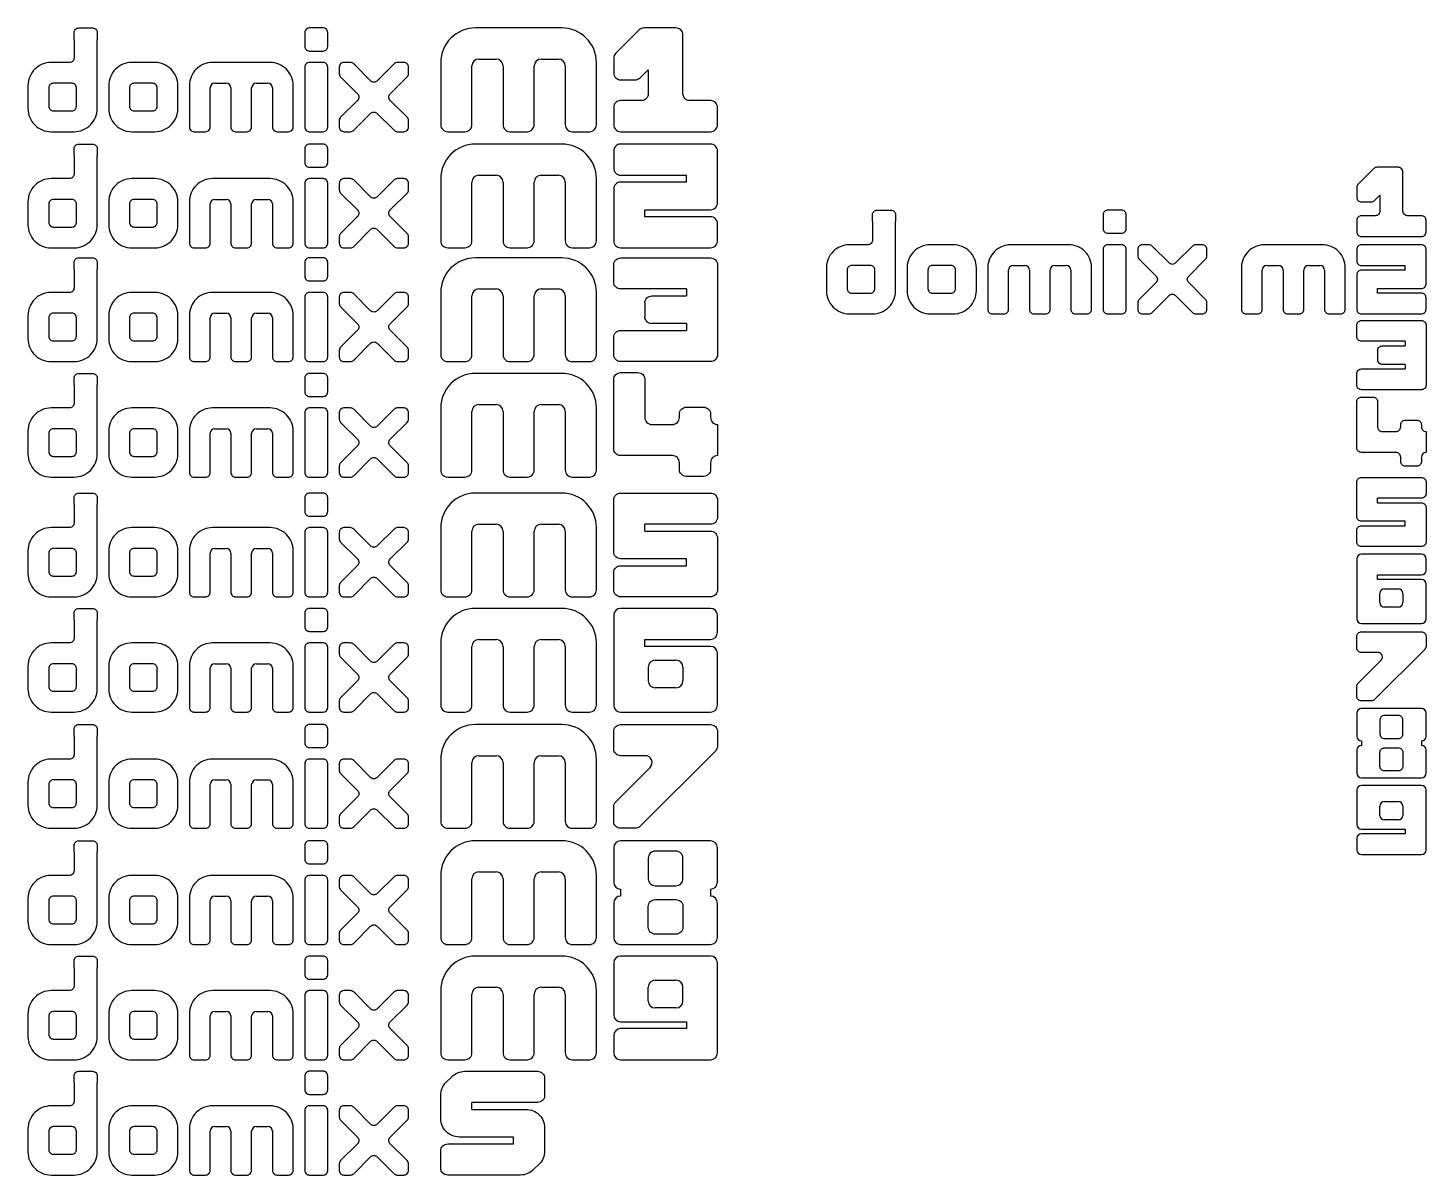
# Model space of a CAD drawing. Extents: x 229 to 835, y 347 to 844.
import ezdxf

# ---------------------------------------------------------------- set-up
doc = ezdxf.new("R2010")
doc.units = 0
doc.header["$MEASUREMENT"] = 0

msp = doc.modelspace()

# ---------------------------------------------------------------- linework, layer by layer
at = {"linetype": 'Continuous'}
for p, q in [((424.23, 830.72), (431.73, 830.72)), ((451.23, 830.72), (458.73, 830.72)), ((497.73, 826.11), (494.22, 822.6)), ((309.73, 820.22), (314.73, 820.22)), ((327.73, 820.22), (332.73, 820.22)), ((424.23, 780.35), (431.73, 780.35)), ((451.23, 780.35), (458.73, 780.35)), ((514.23, 777.35), (514.23, 780.35)), ((814.98, 771.7), (812.64, 769.36)), ((309.73, 769.85), (314.73, 769.85)), ((327.73, 769.85), (332.73, 769.85)), ((496.23, 762.35), (496.23, 765.35)), ((655.98, 741.19), (660.98, 741.19)), ((673.98, 741.19), (678.98, 741.19)), ((765.98, 741.19), (770.98, 741.19)), ((783.98, 741.19), (788.98, 741.19)), ((825.98, 739.19), (825.98, 741.19)), ((424.23, 730.98), (431.73, 730.98)), ((451.23, 730.98), (458.73, 730.98)), ((514.23, 730.98), (514.23, 727.98)), ((813.98, 729.19), (813.98, 731.19)), ((496.23, 724.98), (496.23, 718.98)), ((309.73, 720.48), (314.73, 720.48)), ((327.73, 720.48), (332.73, 720.48)), ((514.23, 715.98), (514.23, 712.98)), ((813.98, 704.28), (813.98, 700.28)), ((825.98, 708.28), (825.98, 706.28)), ((825.98, 698.28), (825.98, 696.28)), ((424.23, 680.87), (431.73, 680.87)), ((451.23, 680.87), (458.73, 680.87)), ((309.73, 670.37), (314.73, 670.37)), ((327.73, 670.37), (332.73, 670.37)), ((813.98, 638.25), (813.98, 640.25)), ((424.23, 628.94), (431.73, 628.94)), ((451.23, 628.94), (458.73, 628.94)), ((496.23, 625.94), (496.23, 628.94)), ((825.98, 628.25), (825.98, 630.25)), ((309.73, 618.44), (314.73, 618.44)), ((327.73, 618.44), (332.73, 618.44)), ((514.23, 610.94), (514.23, 613.94)), ((804.98, 613.91), (804.98, 587.91)), ((832.98, 615.91), (806.98, 615.91)), ((834.98, 608.91), (834.98, 613.91)), ((813.98, 606.91), (832.98, 606.91)), ((813.98, 604.91), (813.98, 606.91)), ((832.98, 604.91), (813.98, 604.91)), ((816.98, 600.91), (822.98, 600.91)), ((834.98, 587.91), (834.98, 602.91)), ((814.98, 594.91), (814.98, 598.91)), ((824.98, 598.91), (824.98, 594.91)), ((482.73, 589.44), (482.73, 550.44)), ((524.73, 592.44), (485.73, 592.44)), ((527.73, 581.94), (527.73, 589.44)), ((822.98, 592.91), (816.98, 592.91)), ((806.98, 585.91), (832.98, 585.91)), ((424.23, 578.94), (431.73, 578.94)), ((451.23, 578.94), (458.73, 578.94)), ((496.23, 578.94), (524.73, 578.94)), ((496.23, 575.94), (496.23, 578.94)), ((524.73, 575.94), (496.23, 575.94)), ((500.73, 569.94), (509.73, 569.94)), ((527.73, 550.44), (527.73, 572.94)), ((309.73, 568.44), (314.73, 568.44)), ((327.73, 568.44), (332.73, 568.44)), ((497.73, 566.94), (497.73, 560.94)), ((512.73, 566.94), (512.73, 560.94)), ((509.73, 557.94), (500.73, 557.94)), ((485.73, 547.44), (524.73, 547.44)), ((804.98, 546.97), (804.98, 536.97)), ((832.98, 548.97), (806.98, 548.97)), ((834.98, 536.97), (834.98, 546.97)), ((806.98, 534.97), (806.98, 532.97)), ((832.98, 534.97), (832.98, 532.97)), ((424.23, 528.52), (431.73, 528.52)), ((451.23, 528.52), (458.73, 528.52)), ((804.98, 530.97), (804.98, 520.97)), ((834.98, 520.97), (834.98, 530.97)), ((309.73, 518.02), (314.73, 518.02)), ((327.73, 518.02), (332.73, 518.02)), ((806.98, 518.97), (832.98, 518.97)), ((832.98, 515.63), (806.98, 515.63)), ((804.98, 513.63), (804.98, 498.63)), ((834.98, 487.63), (834.98, 513.63)), ((814.98, 502.63), (814.98, 506.63)), ((816.98, 508.63), (822.98, 508.63)), ((824.98, 506.63), (824.98, 502.63)), ((822.98, 500.63), (816.98, 500.63)), ((524.73, 491.6), (485.73, 491.6)), ((804.98, 492.63), (804.98, 487.63)), ((806.98, 496.63), (825.98, 496.63)), ((825.98, 494.63), (806.98, 494.63)), ((825.98, 496.63), (825.98, 494.63)), ((482.73, 488.6), (482.73, 473.6)), ((527.73, 473.6), (527.73, 488.6)), ((806.98, 485.63), (832.98, 485.63)), ((424.23, 478.1), (431.73, 478.1)), ((451.23, 478.1), (458.73, 478.1)), ((309.73, 467.6), (314.73, 467.6)), ((327.73, 467.6), (332.73, 467.6)), ((485.73, 470.6), (485.73, 467.6)), ((524.73, 470.6), (524.73, 467.6)), ((482.73, 464.6), (482.73, 449.6)), ((527.73, 449.6), (527.73, 464.6)), ((485.73, 446.6), (524.73, 446.6)), ((482.73, 438.6), (482.73, 416.1)), ((524.73, 441.6), (485.73, 441.6)), ((527.73, 399.6), (527.73, 438.6)), ((500.73, 431.1), (509.73, 431.1)), ((424.23, 428.1), (431.73, 428.1)), ((451.23, 428.1), (458.73, 428.1)), ((497.73, 422.1), (497.73, 428.1)), ((512.73, 422.1), (512.73, 428.1)), ((509.73, 419.1), (500.73, 419.1)), ((309.73, 417.6), (314.73, 417.6)), ((327.73, 417.6), (332.73, 417.6)), ((485.73, 413.1), (514.23, 413.1)), ((514.23, 413.1), (514.23, 410.1)), ((482.73, 407.1), (482.73, 399.6)), ((514.23, 410.1), (485.73, 410.1)), ((485.73, 396.6), (524.73, 396.6)), ((421.24, 375.1), (421.24, 378.1)), ((309.73, 367.6), (314.73, 367.6)), ((327.73, 367.6), (332.73, 367.6)), ((439.24, 360.1), (439.24, 363.1))]:
    msp.add_line(p, q, dxfattribs=at)
for points in [[(248.73, 839.22), (248.73, 842.22, -0.414214), (250.73, 844.22), (256.73, 844.22, -0.414214), (258.73, 842.22), (258.73, 839.22)], [(452.73, 844.22), (422.73, 844.22, 0.414214), (407.73, 829.22), (407.73, 802.22, 0.414214), (410.73, 799.22), (418.23, 799.22, 0.414214), (421.23, 802.22), (421.23, 827.72)], [(461.73, 827.72), (461.73, 802.22, 0.414214), (464.73, 799.22), (472.23, 799.22, 0.414214), (475.23, 802.22), (475.23, 829.22, 0.414214), (460.23, 844.22), (452.73, 844.22)], [(497.73, 826.11), (497.73, 815.72, -0.414214), (494.73, 812.72), (485.73, 812.72, 0.414214), (482.73, 809.72), (482.73, 802.22, 0.414214), (485.73, 799.22), (524.73, 799.22, 0.414214), (527.73, 802.22), (527.73, 809.72, 0.414214), (524.73, 812.72), (515.73, 812.72, -0.414214), (512.73, 815.72), (512.73, 841.22, 0.414214), (509.73, 844.22), (495.87, 844.22, 0.198912), (493.75, 843.34), (483.61, 833.21, 0.198912), (482.73, 831.08), (482.73, 824.72, 0.414214), (485.73, 821.72), (492.09, 821.72)], [(248.73, 839.22), (248.73, 831.22, -0.414214), (246.73, 829.22), (238.73, 829.22, 0.414214), (228.73, 819.22), (228.73, 809.22, 0.414214), (238.73, 799.22), (248.73, 799.22, 0.414214), (258.73, 809.22), (258.73, 829.22)], [(328.73, 829.22), (308.73, 829.22, 0.414214), (298.73, 819.22), (298.73, 801.22, 0.414214), (300.73, 799.22), (305.73, 799.22, 0.414214), (307.73, 801.22), (307.73, 818.22)], [(334.73, 818.22), (334.73, 801.22, 0.414214), (336.73, 799.22), (341.73, 799.22, 0.414214), (343.73, 801.22), (343.73, 819.22, 0.414214), (333.73, 829.22), (328.73, 829.22)], [(434.73, 827.72), (434.73, 802.22, 0.414214), (437.73, 799.22), (445.23, 799.22, 0.414214), (448.23, 802.22), (448.23, 827.72)], [(316.73, 818.22), (316.73, 801.22, 0.414214), (318.73, 799.22), (323.73, 799.22, 0.414214), (325.73, 801.22), (325.73, 818.22)], [(248.73, 788.85), (248.73, 780.85, -0.414214), (246.73, 778.85), (238.73, 778.85, 0.414214), (228.73, 768.85), (228.73, 758.85, 0.414214), (238.73, 748.85), (248.73, 748.85, 0.414214), (258.73, 758.85), (258.73, 778.85)], [(248.73, 788.85), (248.73, 791.85, -0.414214), (250.73, 793.85), (256.73, 793.85, -0.414214), (258.73, 791.85), (258.73, 788.85)], [(452.73, 793.85), (422.73, 793.85, 0.414214), (407.73, 778.85), (407.73, 751.85, 0.414214), (410.73, 748.85), (418.23, 748.85, 0.414214), (421.23, 751.85), (421.23, 777.35)], [(461.73, 777.35), (461.73, 751.85, 0.414214), (464.73, 748.85), (472.23, 748.85, 0.414214), (475.23, 751.85), (475.23, 778.85, 0.414214), (460.23, 793.85), (452.73, 793.85)], [(496.23, 765.35), (524.73, 765.35, 0.414214), (527.73, 768.35), (527.73, 790.85, 0.414214), (524.73, 793.85), (485.73, 793.85, 0.414214), (482.73, 790.85), (482.73, 783.35, 0.414214), (485.73, 780.35), (514.23, 780.35)], [(814.98, 771.7), (814.98, 764.77, -0.414214), (812.98, 762.77), (806.98, 762.77, 0.414214), (804.98, 760.77), (804.98, 755.77, 0.414214), (806.98, 753.77), (832.98, 753.77, 0.414214), (834.98, 755.77), (834.98, 760.77, 0.414214), (832.98, 762.77), (826.98, 762.77, -0.414214), (824.98, 764.77), (824.98, 781.77, 0.414214), (822.98, 783.77), (813.74, 783.77, 0.198912), (812.33, 783.18), (805.57, 776.43, 0.198912), (804.98, 775.01), (804.98, 770.77, 0.414214), (806.98, 768.77), (811.22, 768.77)], [(328.73, 778.85), (308.73, 778.85, 0.414214), (298.73, 768.85), (298.73, 750.85, 0.414214), (300.73, 748.85), (305.73, 748.85, 0.414214), (307.73, 750.85), (307.73, 767.85)], [(334.73, 767.85), (334.73, 750.85, 0.414214), (336.73, 748.85), (341.73, 748.85, 0.414214), (343.73, 750.85), (343.73, 768.85, 0.414214), (333.73, 778.85), (328.73, 778.85)], [(434.73, 777.35), (434.73, 751.85, 0.414214), (437.73, 748.85), (445.23, 748.85, 0.414214), (448.23, 751.85), (448.23, 777.35)], [(514.23, 777.35), (485.73, 777.35, 0.414214), (482.73, 774.35), (482.73, 751.85, 0.414214), (485.73, 748.85), (524.73, 748.85, 0.414214), (527.73, 751.85), (527.73, 759.35, 0.414214), (524.73, 762.35), (496.23, 762.35)], [(316.73, 767.85), (316.73, 750.85, 0.414214), (318.73, 748.85), (323.73, 748.85, 0.414214), (325.73, 750.85), (325.73, 767.85)], [(594.98, 760.19), (594.98, 763.19, -0.414214), (596.98, 765.19), (602.98, 765.19, -0.414214), (604.98, 763.19), (604.98, 760.19)], [(594.98, 760.19), (594.98, 752.19, -0.414214), (592.98, 750.19), (584.98, 750.19, 0.414214), (574.98, 740.19), (574.98, 730.19, 0.414214), (584.98, 720.19), (594.98, 720.19, 0.414214), (604.98, 730.19), (604.98, 750.19)], [(674.98, 750.19), (654.98, 750.19, 0.414214), (644.98, 740.19), (644.98, 722.19, 0.414214), (646.98, 720.19), (651.98, 720.19, 0.414214), (653.98, 722.19), (653.98, 739.19)], [(680.98, 739.19), (680.98, 722.19, 0.414214), (682.98, 720.19), (687.98, 720.19, 0.414214), (689.98, 722.19), (689.98, 740.19, 0.414214), (679.98, 750.19), (674.98, 750.19)], [(784.98, 750.19), (764.98, 750.19, 0.414214), (754.98, 740.19), (754.98, 722.19, 0.414214), (756.98, 720.19), (761.98, 720.19, 0.414214), (763.98, 722.19), (763.98, 739.19)], [(790.98, 739.19), (790.98, 722.19, 0.414214), (792.98, 720.19), (797.98, 720.19, 0.414214), (799.98, 722.19), (799.98, 740.19, 0.414214), (789.98, 750.19), (784.98, 750.19)], [(813.98, 731.19), (832.98, 731.19, 0.414214), (834.98, 733.19), (834.98, 748.19, 0.414214), (832.98, 750.19), (806.98, 750.19, 0.414214), (804.98, 748.19), (804.98, 743.19, 0.414214), (806.98, 741.19), (825.98, 741.19)], [(248.73, 739.48), (248.73, 742.48, -0.414214), (250.73, 744.48), (256.73, 744.48, -0.414214), (258.73, 742.48), (258.73, 739.48)], [(452.73, 744.48), (422.73, 744.48, 0.414214), (407.73, 729.48), (407.73, 702.48, 0.414214), (410.73, 699.48), (418.23, 699.48, 0.414214), (421.23, 702.48), (421.23, 727.98)], [(461.73, 727.98), (461.73, 702.48, 0.414214), (464.73, 699.48), (472.23, 699.48, 0.414214), (475.23, 702.48), (475.23, 729.48, 0.414214), (460.23, 744.48), (452.73, 744.48)], [(514.23, 730.98), (485.73, 730.98, -0.414214), (482.73, 733.98), (482.73, 741.48, -0.414214), (485.73, 744.48), (524.73, 744.48, -0.414214), (527.73, 741.48), (527.73, 702.48, -0.414214), (524.73, 699.48), (485.73, 699.48, -0.414214), (482.73, 702.48), (482.73, 709.98, -0.414214), (485.73, 712.98), (514.23, 712.98)], [(248.73, 739.48), (248.73, 731.48, -0.414214), (246.73, 729.48), (238.73, 729.48, 0.414214), (228.73, 719.48), (228.73, 709.48, 0.414214), (238.73, 699.48), (248.73, 699.48, 0.414214), (258.73, 709.48), (258.73, 729.48)], [(662.98, 739.19), (662.98, 722.19, 0.414214), (664.98, 720.19), (669.98, 720.19, 0.414214), (671.98, 722.19), (671.98, 739.19)], [(772.98, 739.19), (772.98, 722.19, 0.414214), (774.98, 720.19), (779.98, 720.19, 0.414214), (781.98, 722.19), (781.98, 739.19)], [(825.98, 739.19), (806.98, 739.19, 0.414214), (804.98, 737.19), (804.98, 722.19, 0.414214), (806.98, 720.19), (832.98, 720.19, 0.414214), (834.98, 722.19), (834.98, 727.19, 0.414214), (832.98, 729.19), (813.98, 729.19)], [(328.73, 729.48), (308.73, 729.48, 0.414214), (298.73, 719.48), (298.73, 701.48, 0.414214), (300.73, 699.48), (305.73, 699.48, 0.414214), (307.73, 701.48), (307.73, 718.48)], [(334.73, 718.48), (334.73, 701.48, 0.414214), (336.73, 699.48), (341.73, 699.48, 0.414214), (343.73, 701.48), (343.73, 719.48, 0.414214), (333.73, 729.48), (328.73, 729.48)], [(434.73, 727.98), (434.73, 702.48, 0.414214), (437.73, 699.48), (445.23, 699.48, 0.414214), (448.23, 702.48), (448.23, 727.98)], [(496.23, 724.98, -0.414214), (499.23, 727.98), (514.23, 727.98)], [(316.73, 718.48), (316.73, 701.48, 0.414214), (318.73, 699.48), (323.73, 699.48, 0.414214), (325.73, 701.48), (325.73, 718.48)], [(514.23, 715.98), (499.23, 715.98, -0.414214), (496.23, 718.98)], [(825.98, 708.28), (806.98, 708.28, -0.414214), (804.98, 710.28), (804.98, 715.28, -0.414214), (806.98, 717.28), (832.98, 717.28, -0.414214), (834.98, 715.28), (834.98, 689.28, -0.414214), (832.98, 687.28), (806.98, 687.28, -0.414214), (804.98, 689.28), (804.98, 694.28, -0.414214), (806.98, 696.28), (825.98, 696.28)], [(813.98, 704.28, -0.414214), (815.98, 706.28), (825.98, 706.28)], [(825.98, 698.28), (815.98, 698.28, -0.414214), (813.98, 700.28)], [(248.73, 689.37), (248.73, 692.37, -0.414214), (250.73, 694.37), (256.73, 694.37, -0.414214), (258.73, 692.37), (258.73, 689.37)], [(452.73, 694.37), (422.73, 694.37, 0.414214), (407.73, 679.37), (407.73, 652.37, 0.414214), (410.73, 649.37), (418.23, 649.37, 0.414214), (421.23, 652.37), (421.23, 677.87)], [(461.73, 677.87), (461.73, 652.37, 0.414214), (464.73, 649.37), (472.23, 649.37, 0.414214), (475.23, 652.37), (475.23, 679.37, 0.414214), (460.23, 694.37), (452.73, 694.37)], [(524.73, 655.7), (524.73, 652.7, -0.414214), (521.73, 649.7), (514.23, 649.7, -0.414214), (511.23, 652.7), (511.23, 655.7, 0.414214), (508.23, 658.7), (485.73, 658.7, -0.414214), (482.73, 661.7), (482.73, 691.7, -0.414214), (485.73, 694.7), (493.23, 694.7, -0.414214), (496.23, 691.7), (496.23, 675.2, 0.414214), (499.23, 672.2), (508.23, 672.2, 0.414214), (511.23, 675.2), (511.23, 676.7, -0.414214), (514.23, 679.7), (521.73, 679.7, -0.414214), (524.73, 676.7), (524.73, 675.2, 0.414214), (527.73, 672.2)], [(248.73, 689.37), (248.73, 681.37, -0.414214), (246.73, 679.37), (238.73, 679.37, 0.414214), (228.73, 669.37), (228.73, 659.37, 0.414214), (238.73, 649.37), (248.73, 649.37, 0.414214), (258.73, 659.37), (258.73, 679.37)], [(328.73, 679.37), (308.73, 679.37, 0.414214), (298.73, 669.37), (298.73, 651.37, 0.414214), (300.73, 649.37), (305.73, 649.37, 0.414214), (307.73, 651.37), (307.73, 668.37)], [(334.73, 668.37), (334.73, 651.37, 0.414214), (336.73, 649.37), (341.73, 649.37, 0.414214), (343.73, 651.37), (343.73, 669.37, 0.414214), (333.73, 679.37), (328.73, 679.37)], [(832.98, 658.09), (832.98, 656.09, -0.414214), (830.98, 654.09), (825.98, 654.09, -0.414214), (823.98, 656.09), (823.98, 658.09, 0.414214), (821.98, 660.09), (806.98, 660.09, -0.414214), (804.98, 662.09), (804.98, 682.09, -0.414214), (806.98, 684.09), (811.98, 684.09, -0.414214), (813.98, 682.09), (813.98, 671.09, 0.414214), (815.98, 669.09), (821.98, 669.09, 0.414214), (823.98, 671.09), (823.98, 672.09, -0.414214), (825.98, 674.09), (830.98, 674.09, -0.414214), (832.98, 672.09), (832.98, 671.09, 0.414214), (834.98, 669.09)], [(434.73, 677.87), (434.73, 652.37, 0.414214), (437.73, 649.37), (445.23, 649.37, 0.414214), (448.23, 652.37), (448.23, 677.87)], [(316.73, 668.37), (316.73, 651.37, 0.414214), (318.73, 649.37), (323.73, 649.37, 0.414214), (325.73, 651.37), (325.73, 668.37)], [(825.98, 630.25), (806.98, 630.25, -0.414214), (804.98, 632.25), (804.98, 647.25, -0.414214), (806.98, 649.25), (832.98, 649.25, -0.414214), (834.98, 647.25), (834.98, 642.25, -0.414214), (832.98, 640.25), (813.98, 640.25)], [(248.73, 637.44), (248.73, 629.44, -0.414214), (246.73, 627.44), (238.73, 627.44, 0.414214), (228.73, 617.44), (228.73, 607.44, 0.414214), (238.73, 597.44), (248.73, 597.44, 0.414214), (258.73, 607.44), (258.73, 627.44)], [(248.73, 637.44), (248.73, 640.44, -0.414214), (250.73, 642.44), (256.73, 642.44, -0.414214), (258.73, 640.44), (258.73, 637.44)], [(452.73, 642.44), (422.73, 642.44, 0.414214), (407.73, 627.44), (407.73, 600.44, 0.414214), (410.73, 597.44), (418.23, 597.44, 0.414214), (421.23, 600.44), (421.23, 625.94)], [(461.73, 625.94), (461.73, 600.44, 0.414214), (464.73, 597.44), (472.23, 597.44, 0.414214), (475.23, 600.44), (475.23, 627.44, 0.414214), (460.23, 642.44), (452.73, 642.44)], [(514.23, 613.94), (485.73, 613.94, -0.414214), (482.73, 616.94), (482.73, 639.44, -0.414214), (485.73, 642.44), (524.73, 642.44, -0.414214), (527.73, 639.44), (527.73, 631.94, -0.414214), (524.73, 628.94), (496.23, 628.94)], [(813.98, 638.25), (832.98, 638.25, -0.414214), (834.98, 636.25), (834.98, 621.25, -0.414214), (832.98, 619.25), (806.98, 619.25, -0.414214), (804.98, 621.25), (804.98, 626.25, -0.414214), (806.98, 628.25), (825.98, 628.25)], [(328.73, 627.44), (308.73, 627.44, 0.414214), (298.73, 617.44), (298.73, 599.44, 0.414214), (300.73, 597.44), (305.73, 597.44, 0.414214), (307.73, 599.44), (307.73, 616.44)], [(334.73, 616.44), (334.73, 599.44, 0.414214), (336.73, 597.44), (341.73, 597.44, 0.414214), (343.73, 599.44), (343.73, 617.44, 0.414214), (333.73, 627.44), (328.73, 627.44)], [(434.73, 625.94), (434.73, 600.44, 0.414214), (437.73, 597.44), (445.23, 597.44, 0.414214), (448.23, 600.44), (448.23, 625.94)], [(496.23, 625.94), (524.73, 625.94, -0.414214), (527.73, 622.94), (527.73, 600.44, -0.414214), (524.73, 597.44), (485.73, 597.44, -0.414214), (482.73, 600.44), (482.73, 607.94, -0.414214), (485.73, 610.94), (514.23, 610.94)], [(316.73, 616.44), (316.73, 599.44, 0.414214), (318.73, 597.44), (323.73, 597.44, 0.414214), (325.73, 599.44), (325.73, 616.44)], [(248.73, 587.44), (248.73, 590.44, -0.414214), (250.73, 592.44), (256.73, 592.44, -0.414214), (258.73, 590.44), (258.73, 587.44)], [(452.73, 592.44), (422.73, 592.44, 0.414214), (407.73, 577.44), (407.73, 550.44, 0.414214), (410.73, 547.44), (418.23, 547.44, 0.414214), (421.23, 550.44), (421.23, 575.94)], [(461.73, 575.94), (461.73, 550.44, 0.414214), (464.73, 547.44), (472.23, 547.44, 0.414214), (475.23, 550.44), (475.23, 577.44, 0.414214), (460.23, 592.44), (452.73, 592.44)], [(248.73, 587.44), (248.73, 579.44, -0.414214), (246.73, 577.44), (238.73, 577.44, 0.414214), (228.73, 567.44), (228.73, 557.44, 0.414214), (238.73, 547.44), (248.73, 547.44, 0.414214), (258.73, 557.44), (258.73, 577.44)], [(328.73, 577.44), (308.73, 577.44, 0.414214), (298.73, 567.44), (298.73, 549.44, 0.414214), (300.73, 547.44), (305.73, 547.44, 0.414214), (307.73, 549.44), (307.73, 566.44)], [(334.73, 566.44), (334.73, 549.44, 0.414214), (336.73, 547.44), (341.73, 547.44, 0.414214), (343.73, 549.44), (343.73, 567.44, 0.414214), (333.73, 577.44), (328.73, 577.44)], [(434.73, 575.94), (434.73, 550.44, 0.414214), (437.73, 547.44), (445.23, 547.44, 0.414214), (448.23, 550.44), (448.23, 575.94)], [(316.73, 566.44), (316.73, 549.44, 0.414214), (318.73, 547.44), (323.73, 547.44, 0.414214), (325.73, 549.44), (325.73, 566.44)], [(248.73, 537.02), (248.73, 540.02, -0.414214), (250.73, 542.02), (256.73, 542.02, -0.414214), (258.73, 540.02), (258.73, 537.02)], [(452.73, 542.02), (422.73, 542.02, 0.414214), (407.73, 527.02), (407.73, 500.02, 0.414214), (410.73, 497.02), (418.23, 497.02, 0.414214), (421.23, 500.02), (421.23, 525.52)], [(461.73, 525.52), (461.73, 500.02, 0.414214), (464.73, 497.02), (472.23, 497.02, 0.414214), (475.23, 500.02), (475.23, 527.02, 0.414214), (460.23, 542.02), (452.73, 542.02)], [(248.73, 537.02), (248.73, 529.02, -0.414214), (246.73, 527.02), (238.73, 527.02, 0.414214), (228.73, 517.02), (228.73, 507.02, 0.414214), (238.73, 497.02), (248.73, 497.02, 0.414214), (258.73, 507.02), (258.73, 527.02)], [(328.73, 527.02), (308.73, 527.02, 0.414214), (298.73, 517.02), (298.73, 499.02, 0.414214), (300.73, 497.02), (305.73, 497.02, 0.414214), (307.73, 499.02), (307.73, 516.02)], [(334.73, 516.02), (334.73, 499.02, 0.414214), (336.73, 497.02), (341.73, 497.02, 0.414214), (343.73, 499.02), (343.73, 517.02, 0.414214), (333.73, 527.02), (328.73, 527.02)], [(434.73, 525.52), (434.73, 500.02, 0.414214), (437.73, 497.02), (445.23, 497.02, 0.414214), (448.23, 500.02), (448.23, 525.52)], [(316.73, 516.02), (316.73, 499.02, 0.414214), (318.73, 497.02), (323.73, 497.02, 0.414214), (325.73, 499.02), (325.73, 516.02)], [(248.73, 486.6), (248.73, 489.6, -0.414214), (250.73, 491.6), (256.73, 491.6, -0.414214), (258.73, 489.6), (258.73, 486.6)], [(452.73, 491.6), (422.73, 491.6, 0.414214), (407.73, 476.6), (407.73, 449.6, 0.414214), (410.73, 446.6), (418.23, 446.6, 0.414214), (421.23, 449.6), (421.23, 475.1)], [(461.73, 475.1), (461.73, 449.6, 0.414214), (464.73, 446.6), (472.23, 446.6, 0.414214), (475.23, 449.6), (475.23, 476.6, 0.414214), (460.23, 491.6), (452.73, 491.6)], [(248.73, 486.6), (248.73, 478.6, -0.414214), (246.73, 476.6), (238.73, 476.6, 0.414214), (228.73, 466.6), (228.73, 456.6, 0.414214), (238.73, 446.6), (248.73, 446.6, 0.414214), (258.73, 456.6), (258.73, 476.6)], [(328.73, 476.6), (308.73, 476.6, 0.414214), (298.73, 466.6), (298.73, 448.6, 0.414214), (300.73, 446.6), (305.73, 446.6, 0.414214), (307.73, 448.6), (307.73, 465.6)], [(334.73, 465.6), (334.73, 448.6, 0.414214), (336.73, 446.6), (341.73, 446.6, 0.414214), (343.73, 448.6), (343.73, 466.6, 0.414214), (333.73, 476.6), (328.73, 476.6)], [(434.73, 475.1), (434.73, 449.6, 0.414214), (437.73, 446.6), (445.23, 446.6, 0.414214), (448.23, 449.6), (448.23, 475.1)], [(316.73, 465.6), (316.73, 448.6, 0.414214), (318.73, 446.6), (323.73, 446.6, 0.414214), (325.73, 448.6), (325.73, 465.6)], [(248.73, 436.6), (248.73, 428.6, -0.414214), (246.73, 426.6), (238.73, 426.6, 0.414214), (228.73, 416.6), (228.73, 406.6, 0.414214), (238.73, 396.6), (248.73, 396.6, 0.414214), (258.73, 406.6), (258.73, 426.6)], [(248.73, 436.6), (248.73, 439.6, -0.414214), (250.73, 441.6), (256.73, 441.6, -0.414214), (258.73, 439.6), (258.73, 436.6)], [(452.73, 441.6), (422.73, 441.6, 0.414214), (407.73, 426.6), (407.73, 399.6, 0.414214), (410.73, 396.6), (418.23, 396.6, 0.414214), (421.23, 399.6), (421.23, 425.1)], [(461.73, 425.1), (461.73, 399.6, 0.414214), (464.73, 396.6), (472.23, 396.6, 0.414214), (475.23, 399.6), (475.23, 426.6, 0.414214), (460.23, 441.6), (452.73, 441.6)], [(328.73, 426.6), (308.73, 426.6, 0.414214), (298.73, 416.6), (298.73, 398.6, 0.414214), (300.73, 396.6), (305.73, 396.6, 0.414214), (307.73, 398.6), (307.73, 415.6)], [(334.73, 415.6), (334.73, 398.6, 0.414214), (336.73, 396.6), (341.73, 396.6, 0.414214), (343.73, 398.6), (343.73, 416.6, 0.414214), (333.73, 426.6), (328.73, 426.6)], [(434.73, 425.1), (434.73, 399.6, 0.414214), (437.73, 396.6), (445.23, 396.6, 0.414214), (448.23, 399.6), (448.23, 425.1)], [(316.73, 415.6), (316.73, 398.6, 0.414214), (318.73, 396.6), (323.73, 396.6, 0.414214), (325.73, 398.6), (325.73, 415.6)], [(248.73, 386.6), (248.73, 389.6, -0.414214), (250.73, 391.6), (256.73, 391.6, -0.414214), (258.73, 389.6), (258.73, 386.6)], [(439.24, 363.1), (415.74, 363.1, -0.414214), (407.74, 371.1), (407.74, 381.21, -0.198912), (410.08, 386.87), (412.47, 389.25, -0.198912), (418.12, 391.6), (449.74, 391.6, -0.414214), (452.74, 388.6), (452.74, 381.1, -0.414214), (449.74, 378.1), (421.24, 378.1)], [(248.73, 386.6), (248.73, 378.6, -0.414214), (246.73, 376.6), (238.73, 376.6, 0.414214), (228.73, 366.6), (228.73, 356.6, 0.414214), (238.73, 346.6), (248.73, 346.6, 0.414214), (258.73, 356.6), (258.73, 376.6)], [(328.73, 376.6), (308.73, 376.6, 0.414214), (298.73, 366.6), (298.73, 348.6, 0.414214), (300.73, 346.6), (305.73, 346.6, 0.414214), (307.73, 348.6), (307.73, 365.6)], [(334.73, 365.6), (334.73, 348.6, 0.414214), (336.73, 346.6), (341.73, 346.6, 0.414214), (343.73, 348.6), (343.73, 366.6, 0.414214), (333.73, 376.6), (328.73, 376.6)], [(421.24, 375.1), (444.74, 375.1, -0.414214), (452.74, 367.1), (452.74, 356.98, -0.198912), (450.39, 351.33), (448.01, 348.94, -0.198912), (442.35, 346.6), (410.74, 346.6, -0.414214), (407.74, 349.6), (407.74, 357.1, -0.414214), (410.74, 360.1), (439.24, 360.1)], [(316.73, 365.6), (316.73, 348.6, 0.414214), (318.73, 346.6), (323.73, 346.6, 0.414214), (325.73, 348.6), (325.73, 365.6)]]:
    msp.add_lwpolyline(points, format="xyb", dxfattribs=at)
for points in [[(356.73, 844.22), (350.73, 844.22, 0.414214), (348.73, 842.22), (348.73, 836.22, 0.414214), (350.73, 834.22), (356.73, 834.22, 0.414214), (358.73, 836.22), (358.73, 842.22, 0.414214)], [(273.73, 799.22), (283.73, 799.22, 0.414214), (293.73, 809.22), (293.73, 819.22, 0.414214), (283.73, 829.22), (273.73, 829.22, 0.414214), (263.73, 819.22), (263.73, 809.22, 0.414214)], [(350.73, 799.22), (356.73, 799.22, 0.414214), (358.73, 801.22), (358.73, 827.22, 0.414214), (356.73, 829.22), (350.73, 829.22, 0.414214), (348.73, 827.22), (348.73, 801.22, 0.414214)], [(368.56, 829.22), (365.73, 829.22, 0.414214), (363.73, 827.22), (363.73, 824.39, 0.198912), (364.32, 822.98), (371.66, 815.64, -0.414214), (371.66, 812.81), (364.32, 805.46, 0.198912), (363.73, 804.05), (363.73, 801.22, 0.414214), (365.73, 799.22), (368.56, 799.22, 0.198912), (369.97, 799.81), (377.32, 807.15, -0.414214), (380.14, 807.15), (387.49, 799.81, 0.198912), (388.9, 799.22), (391.73, 799.22, 0.414214), (393.73, 801.22), (393.73, 804.05, 0.198912), (393.14, 805.46), (385.8, 812.81, -0.414214), (385.8, 815.64), (393.14, 822.98, 0.198912), (393.73, 824.39), (393.73, 827.22, 0.414214), (391.73, 829.22), (388.9, 829.22, 0.198912), (387.49, 828.64), (380.14, 821.29, -0.414214), (377.32, 821.29), (369.97, 828.64, 0.198912)], [(249.73, 810.22), (249.73, 818.22, 0.414214), (247.73, 820.22), (239.73, 820.22, 0.414214), (237.73, 818.22), (237.73, 810.22, 0.414214), (239.73, 808.22), (247.73, 808.22, 0.414214)], [(284.73, 810.22), (284.73, 818.22, 0.414214), (282.73, 820.22), (274.73, 820.22, 0.414214), (272.73, 818.22), (272.73, 810.22, 0.414214), (274.73, 808.22), (282.73, 808.22, 0.414214)], [(356.73, 793.85), (350.73, 793.85, 0.414214), (348.73, 791.85), (348.73, 785.85, 0.414214), (350.73, 783.85), (356.73, 783.85, 0.414214), (358.73, 785.85), (358.73, 791.85, 0.414214)], [(273.73, 748.85), (283.73, 748.85, 0.414214), (293.73, 758.85), (293.73, 768.85, 0.414214), (283.73, 778.85), (273.73, 778.85, 0.414214), (263.73, 768.85), (263.73, 758.85, 0.414214)], [(350.73, 748.85), (356.73, 748.85, 0.414214), (358.73, 750.85), (358.73, 776.85, 0.414214), (356.73, 778.85), (350.73, 778.85, 0.414214), (348.73, 776.85), (348.73, 750.85, 0.414214)], [(368.56, 778.85), (365.73, 778.85, 0.414214), (363.73, 776.85), (363.73, 774.02, 0.198912), (364.32, 772.6), (371.66, 765.26, -0.414214), (371.66, 762.43), (364.32, 755.09, 0.198912), (363.73, 753.67), (363.73, 750.85, 0.414214), (365.73, 748.85), (368.56, 748.85, 0.198912), (369.97, 749.43), (377.32, 756.77, -0.414214), (380.14, 756.77), (387.49, 749.43, 0.198912), (388.9, 748.85), (391.73, 748.85, 0.414214), (393.73, 750.85), (393.73, 753.67, 0.198912), (393.14, 755.09), (385.8, 762.43, -0.414214), (385.8, 765.26), (393.14, 772.6, 0.198912), (393.73, 774.02), (393.73, 776.85, 0.414214), (391.73, 778.85), (388.9, 778.85, 0.198912), (387.49, 778.26), (380.14, 770.92, -0.414214), (377.32, 770.92), (369.97, 778.26, 0.198912)], [(249.73, 759.85), (249.73, 767.85, 0.414214), (247.73, 769.85), (239.73, 769.85, 0.414214), (237.73, 767.85), (237.73, 759.85, 0.414214), (239.73, 757.85), (247.73, 757.85, 0.414214)], [(284.73, 759.85), (284.73, 767.85, 0.414214), (282.73, 769.85), (274.73, 769.85, 0.414214), (272.73, 767.85), (272.73, 759.85, 0.414214), (274.73, 757.85), (282.73, 757.85, 0.414214)], [(702.98, 765.19), (696.98, 765.19, 0.414214), (694.98, 763.19), (694.98, 757.19, 0.414214), (696.98, 755.19), (702.98, 755.19, 0.414214), (704.98, 757.19), (704.98, 763.19, 0.414214)], [(619.98, 720.19), (629.98, 720.19, 0.414214), (639.98, 730.19), (639.98, 740.19, 0.414214), (629.98, 750.19), (619.98, 750.19, 0.414214), (609.98, 740.19), (609.98, 730.19, 0.414214)], [(696.98, 720.19), (702.98, 720.19, 0.414214), (704.98, 722.19), (704.98, 748.19, 0.414214), (702.98, 750.19), (696.98, 750.19, 0.414214), (694.98, 748.19), (694.98, 722.19, 0.414214)], [(714.81, 750.19), (711.98, 750.19, 0.414214), (709.98, 748.19), (709.98, 745.36, 0.198912), (710.57, 743.94), (717.91, 736.6, -0.414214), (717.91, 733.77), (710.57, 726.43, 0.198912), (709.98, 725.02), (709.98, 722.19, 0.414214), (711.98, 720.19), (714.81, 720.19, 0.198912), (716.22, 720.77), (723.57, 728.12, -0.414214), (726.4, 728.12), (733.74, 720.77, 0.198912), (735.15, 720.19), (737.98, 720.19, 0.414214), (739.98, 722.19), (739.98, 725.02, 0.198912), (739.4, 726.43), (732.05, 733.77, -0.414214), (732.05, 736.6), (739.4, 743.94, 0.198912), (739.98, 745.36), (739.98, 748.19, 0.414214), (737.98, 750.19), (735.15, 750.19, 0.198912), (733.74, 749.6), (726.4, 742.26, -0.414214), (723.57, 742.26), (716.22, 749.6, 0.198912)], [(356.73, 744.48), (350.73, 744.48, 0.414214), (348.73, 742.48), (348.73, 736.48, 0.414214), (350.73, 734.48), (356.73, 734.48, 0.414214), (358.73, 736.48), (358.73, 742.48, 0.414214)], [(595.98, 731.19), (595.98, 739.19, 0.414214), (593.98, 741.19), (585.98, 741.19, 0.414214), (583.98, 739.19), (583.98, 731.19, 0.414214), (585.98, 729.19), (593.98, 729.19, 0.414214)], [(630.98, 731.19), (630.98, 739.19, 0.414214), (628.98, 741.19), (620.98, 741.19, 0.414214), (618.98, 739.19), (618.98, 731.19, 0.414214), (620.98, 729.19), (628.98, 729.19, 0.414214)], [(273.73, 699.48), (283.73, 699.48, 0.414214), (293.73, 709.48), (293.73, 719.48, 0.414214), (283.73, 729.48), (273.73, 729.48, 0.414214), (263.73, 719.48), (263.73, 709.48, 0.414214)], [(350.73, 699.48), (356.73, 699.48, 0.414214), (358.73, 701.48), (358.73, 727.48, 0.414214), (356.73, 729.48), (350.73, 729.48, 0.414214), (348.73, 727.48), (348.73, 701.48, 0.414214)], [(368.56, 729.48), (365.73, 729.48, 0.414214), (363.73, 727.48), (363.73, 724.65, 0.198912), (364.32, 723.24), (371.66, 715.9, -0.414214), (371.66, 713.07), (364.32, 705.73, 0.198912), (363.73, 704.31), (363.73, 701.48, 0.414214), (365.73, 699.48), (368.56, 699.48, 0.198912), (369.97, 700.07), (377.32, 707.41, -0.414214), (380.14, 707.41), (387.49, 700.07, 0.198912), (388.9, 699.48), (391.73, 699.48, 0.414214), (393.73, 701.48), (393.73, 704.31, 0.198912), (393.14, 705.73), (385.8, 713.07, -0.414214), (385.8, 715.9), (393.14, 723.24, 0.198912), (393.73, 724.65), (393.73, 727.48, 0.414214), (391.73, 729.48), (388.9, 729.48, 0.198912), (387.49, 728.9), (380.14, 721.55, -0.414214), (377.32, 721.55), (369.97, 728.9, 0.198912)], [(249.73, 710.48), (249.73, 718.48, 0.414214), (247.73, 720.48), (239.73, 720.48, 0.414214), (237.73, 718.48), (237.73, 710.48, 0.414214), (239.73, 708.48), (247.73, 708.48, 0.414214)], [(284.73, 710.48), (284.73, 718.48, 0.414214), (282.73, 720.48), (274.73, 720.48, 0.414214), (272.73, 718.48), (272.73, 710.48, 0.414214), (274.73, 708.48), (282.73, 708.48, 0.414214)], [(356.73, 694.37), (350.73, 694.37, 0.414214), (348.73, 692.37), (348.73, 686.37, 0.414214), (350.73, 684.37), (356.73, 684.37, 0.414214), (358.73, 686.37), (358.73, 692.37, 0.414214)], [(273.73, 649.37), (283.73, 649.37, 0.414214), (293.73, 659.37), (293.73, 669.37, 0.414214), (283.73, 679.37), (273.73, 679.37, 0.414214), (263.73, 669.37), (263.73, 659.37, 0.414214)], [(350.73, 649.37), (356.73, 649.37, 0.414214), (358.73, 651.37), (358.73, 677.37, 0.414214), (356.73, 679.37), (350.73, 679.37, 0.414214), (348.73, 677.37), (348.73, 651.37, 0.414214)], [(368.56, 679.37), (365.73, 679.37, 0.414214), (363.73, 677.37), (363.73, 674.54, 0.198912), (364.32, 673.13), (371.66, 665.79, -0.414214), (371.66, 662.96), (364.32, 655.61, 0.198912), (363.73, 654.2), (363.73, 651.37, 0.414214), (365.73, 649.37), (368.56, 649.37, 0.198912), (369.97, 649.96), (377.32, 657.3, -0.414214), (380.14, 657.3), (387.49, 649.96, 0.198912), (388.9, 649.37), (391.73, 649.37, 0.414214), (393.73, 651.37), (393.73, 654.2, 0.198912), (393.14, 655.61), (385.8, 662.96, -0.414214), (385.8, 665.79), (393.14, 673.13, 0.198912), (393.73, 674.54), (393.73, 677.37, 0.414214), (391.73, 679.37), (388.9, 679.37, 0.198912), (387.49, 678.79), (380.14, 671.44, -0.414214), (377.32, 671.44), (369.97, 678.79, 0.198912)], [(249.73, 660.37), (249.73, 668.37, 0.414214), (247.73, 670.37), (239.73, 670.37, 0.414214), (237.73, 668.37), (237.73, 660.37, 0.414214), (239.73, 658.37), (247.73, 658.37, 0.414214)], [(284.73, 660.37), (284.73, 668.37, 0.414214), (282.73, 670.37), (274.73, 670.37, 0.414214), (272.73, 668.37), (272.73, 660.37, 0.414214), (274.73, 658.37), (282.73, 658.37, 0.414214)], [(356.73, 642.44), (350.73, 642.44, 0.414214), (348.73, 640.44), (348.73, 634.44, 0.414214), (350.73, 632.44), (356.73, 632.44, 0.414214), (358.73, 634.44), (358.73, 640.44, 0.414214)], [(273.73, 597.44), (283.73, 597.44, 0.414214), (293.73, 607.44), (293.73, 617.44, 0.414214), (283.73, 627.44), (273.73, 627.44, 0.414214), (263.73, 617.44), (263.73, 607.44, 0.414214)], [(350.73, 597.44), (356.73, 597.44, 0.414214), (358.73, 599.44), (358.73, 625.44, 0.414214), (356.73, 627.44), (350.73, 627.44, 0.414214), (348.73, 625.44), (348.73, 599.44, 0.414214)], [(368.56, 627.44), (365.73, 627.44, 0.414214), (363.73, 625.44), (363.73, 622.61, 0.198912), (364.32, 621.2), (371.66, 613.85, -0.414214), (371.66, 611.03), (364.32, 603.68, 0.198912), (363.73, 602.27), (363.73, 599.44, 0.414214), (365.73, 597.44), (368.56, 597.44, 0.198912), (369.97, 598.03), (377.32, 605.37, -0.414214), (380.14, 605.37), (387.49, 598.03, 0.198912), (388.9, 597.44), (391.73, 597.44, 0.414214), (393.73, 599.44), (393.73, 602.27, 0.198912), (393.14, 603.68), (385.8, 611.03, -0.414214), (385.8, 613.85), (393.14, 621.2, 0.198912), (393.73, 622.61), (393.73, 625.44, 0.414214), (391.73, 627.44), (388.9, 627.44, 0.198912), (387.49, 626.85), (380.14, 619.51, -0.414214), (377.32, 619.51), (369.97, 626.85, 0.198912)], [(249.73, 608.44), (249.73, 616.44, 0.414214), (247.73, 618.44), (239.73, 618.44, 0.414214), (237.73, 616.44), (237.73, 608.44, 0.414214), (239.73, 606.44), (247.73, 606.44, 0.414214)], [(284.73, 608.44), (284.73, 616.44, 0.414214), (282.73, 618.44), (274.73, 618.44, 0.414214), (272.73, 616.44), (272.73, 608.44, 0.414214), (274.73, 606.44), (282.73, 606.44, 0.414214)], [(356.73, 592.44), (350.73, 592.44, 0.414214), (348.73, 590.44), (348.73, 584.44, 0.414214), (350.73, 582.44), (356.73, 582.44, 0.414214), (358.73, 584.44), (358.73, 590.44, 0.414214)], [(804.98, 558.55, -0.198912), (805.57, 559.96), (815.5, 569.89, 0.668179), (814.08, 573.3), (806.98, 573.3, -0.414214), (804.98, 575.3), (804.98, 580.3, -0.414214), (806.98, 582.3), (832.98, 582.3, -0.414214), (834.98, 580.3), (834.98, 576.06, -0.198912), (834.4, 574.65), (812.64, 552.89, -0.198912), (811.22, 552.3), (806.98, 552.3, -0.414214), (804.98, 554.3)], [(273.73, 547.44), (283.73, 547.44, 0.414214), (293.73, 557.44), (293.73, 567.44, 0.414214), (283.73, 577.44), (273.73, 577.44, 0.414214), (263.73, 567.44), (263.73, 557.44, 0.414214)], [(350.73, 547.44), (356.73, 547.44, 0.414214), (358.73, 549.44), (358.73, 575.44, 0.414214), (356.73, 577.44), (350.73, 577.44, 0.414214), (348.73, 575.44), (348.73, 549.44, 0.414214)], [(368.56, 577.44), (365.73, 577.44, 0.414214), (363.73, 575.44), (363.73, 572.61, 0.198912), (364.32, 571.19), (371.66, 563.85, -0.414214), (371.66, 561.02), (364.32, 553.68, 0.198912), (363.73, 552.26), (363.73, 549.44, 0.414214), (365.73, 547.44), (368.56, 547.44, 0.198912), (369.97, 548.02), (377.32, 555.36, -0.414214), (380.14, 555.36), (387.49, 548.02, 0.198912), (388.9, 547.44), (391.73, 547.44, 0.414214), (393.73, 549.44), (393.73, 552.26, 0.198912), (393.14, 553.68), (385.8, 561.02, -0.414214), (385.8, 563.85), (393.14, 571.19, 0.198912), (393.73, 572.61), (393.73, 575.44, 0.414214), (391.73, 577.44), (388.9, 577.44, 0.198912), (387.49, 576.85), (380.14, 569.51, -0.414214), (377.32, 569.51), (369.97, 576.85, 0.198912)], [(249.73, 558.44), (249.73, 566.44, 0.414214), (247.73, 568.44), (239.73, 568.44, 0.414214), (237.73, 566.44), (237.73, 558.44, 0.414214), (239.73, 556.44), (247.73, 556.44, 0.414214)], [(284.73, 558.44), (284.73, 566.44, 0.414214), (282.73, 568.44), (274.73, 568.44, 0.414214), (272.73, 566.44), (272.73, 558.44, 0.414214), (274.73, 556.44), (282.73, 556.44, 0.414214)], [(814.98, 537.97, 0.414214), (816.98, 535.97), (822.98, 535.97, 0.414214), (824.98, 537.97), (824.98, 543.97, 0.414214), (822.98, 545.97), (816.98, 545.97, 0.414214), (814.98, 543.97)], [(356.73, 542.02), (350.73, 542.02, 0.414214), (348.73, 540.02), (348.73, 534.02, 0.414214), (350.73, 532.02), (356.73, 532.02, 0.414214), (358.73, 534.02), (358.73, 540.02, 0.414214)], [(482.73, 506.38, -0.198912), (483.61, 508.51), (498.5, 523.4, 0.668179), (496.38, 528.52), (485.73, 528.52, -0.414214), (482.73, 531.52), (482.73, 539.02, -0.414214), (485.73, 542.02), (524.73, 542.02, -0.414214), (527.73, 539.02), (527.73, 532.66, -0.198912), (526.85, 530.53), (494.22, 497.9, -0.198912), (492.09, 497.02), (485.73, 497.02, -0.414214), (482.73, 500.02)], [(814.98, 529.97, -0.414214), (816.98, 531.97), (822.98, 531.97, -0.414214), (824.98, 529.97), (824.98, 523.97, -0.414214), (822.98, 521.97), (816.98, 521.97, -0.414214), (814.98, 523.97)], [(273.73, 497.02), (283.73, 497.02, 0.414214), (293.73, 507.02), (293.73, 517.02, 0.414214), (283.73, 527.02), (273.73, 527.02, 0.414214), (263.73, 517.02), (263.73, 507.02, 0.414214)], [(350.73, 497.02), (356.73, 497.02, 0.414214), (358.73, 499.02), (358.73, 525.02, 0.414214), (356.73, 527.02), (350.73, 527.02, 0.414214), (348.73, 525.02), (348.73, 499.02, 0.414214)], [(368.56, 527.02), (365.73, 527.02, 0.414214), (363.73, 525.02), (363.73, 522.19, 0.198912), (364.32, 520.78), (371.66, 513.43, -0.414214), (371.66, 510.61), (364.32, 503.26, 0.198912), (363.73, 501.85), (363.73, 499.02, 0.414214), (365.73, 497.02), (368.56, 497.02, 0.198912), (369.97, 497.61), (377.32, 504.95, -0.414214), (380.14, 504.95), (387.49, 497.61, 0.198912), (388.9, 497.02), (391.73, 497.02, 0.414214), (393.73, 499.02), (393.73, 501.85, 0.198912), (393.14, 503.26), (385.8, 510.61, -0.414214), (385.8, 513.43), (393.14, 520.78, 0.198912), (393.73, 522.19), (393.73, 525.02, 0.414214), (391.73, 527.02), (388.9, 527.02, 0.198912), (387.49, 526.43), (380.14, 519.09, -0.414214), (377.32, 519.09), (369.97, 526.43, 0.198912)], [(249.73, 508.02), (249.73, 516.02, 0.414214), (247.73, 518.02), (239.73, 518.02, 0.414214), (237.73, 516.02), (237.73, 508.02, 0.414214), (239.73, 506.02), (247.73, 506.02, 0.414214)], [(284.73, 508.02), (284.73, 516.02, 0.414214), (282.73, 518.02), (274.73, 518.02, 0.414214), (272.73, 516.02), (272.73, 508.02, 0.414214), (274.73, 506.02), (282.73, 506.02, 0.414214)], [(356.73, 491.6), (350.73, 491.6, 0.414214), (348.73, 489.6), (348.73, 483.6, 0.414214), (350.73, 481.6), (356.73, 481.6, 0.414214), (358.73, 483.6), (358.73, 489.6, 0.414214)], [(497.73, 475.1, 0.414214), (500.73, 472.1), (509.73, 472.1, 0.414214), (512.73, 475.1), (512.73, 484.1, 0.414214), (509.73, 487.1), (500.73, 487.1, 0.414214), (497.73, 484.1)], [(273.73, 446.6), (283.73, 446.6, 0.414214), (293.73, 456.6), (293.73, 466.6, 0.414214), (283.73, 476.6), (273.73, 476.6, 0.414214), (263.73, 466.6), (263.73, 456.6, 0.414214)], [(350.73, 446.6), (356.73, 446.6, 0.414214), (358.73, 448.6), (358.73, 474.6, 0.414214), (356.73, 476.6), (350.73, 476.6, 0.414214), (348.73, 474.6), (348.73, 448.6, 0.414214)], [(368.56, 476.6), (365.73, 476.6, 0.414214), (363.73, 474.6), (363.73, 471.78, 0.198912), (364.32, 470.36), (371.66, 463.02, -0.414214), (371.66, 460.19), (364.32, 452.85, 0.198912), (363.73, 451.43), (363.73, 448.6, 0.414214), (365.73, 446.6), (368.56, 446.6, 0.198912), (369.97, 447.19), (377.32, 454.53, -0.414214), (380.14, 454.53), (387.49, 447.19, 0.198912), (388.9, 446.6), (391.73, 446.6, 0.414214), (393.73, 448.6), (393.73, 451.43, 0.198912), (393.14, 452.85), (385.8, 460.19, -0.414214), (385.8, 463.02), (393.14, 470.36, 0.198912), (393.73, 471.78), (393.73, 474.6, 0.414214), (391.73, 476.6), (388.9, 476.6, 0.198912), (387.49, 476.02), (380.14, 468.68, -0.414214), (377.32, 468.68), (369.97, 476.02, 0.198912)], [(249.73, 457.6), (249.73, 465.6, 0.414214), (247.73, 467.6), (239.73, 467.6, 0.414214), (237.73, 465.6), (237.73, 457.6, 0.414214), (239.73, 455.6), (247.73, 455.6, 0.414214)], [(284.73, 457.6), (284.73, 465.6, 0.414214), (282.73, 467.6), (274.73, 467.6, 0.414214), (272.73, 465.6), (272.73, 457.6, 0.414214), (274.73, 455.6), (282.73, 455.6, 0.414214)], [(497.73, 463.1, -0.414214), (500.73, 466.1), (509.73, 466.1, -0.414214), (512.73, 463.1), (512.73, 454.1, -0.414214), (509.73, 451.1), (500.73, 451.1, -0.414214), (497.73, 454.1)], [(356.73, 441.6), (350.73, 441.6, 0.414214), (348.73, 439.6), (348.73, 433.6, 0.414214), (350.73, 431.6), (356.73, 431.6, 0.414214), (358.73, 433.6), (358.73, 439.6, 0.414214)], [(273.73, 396.6), (283.73, 396.6, 0.414214), (293.73, 406.6), (293.73, 416.6, 0.414214), (283.73, 426.6), (273.73, 426.6, 0.414214), (263.73, 416.6), (263.73, 406.6, 0.414214)], [(350.73, 396.6), (356.73, 396.6, 0.414214), (358.73, 398.6), (358.73, 424.6, 0.414214), (356.73, 426.6), (350.73, 426.6, 0.414214), (348.73, 424.6), (348.73, 398.6, 0.414214)], [(368.56, 426.6), (365.73, 426.6, 0.414214), (363.73, 424.6), (363.73, 421.77, 0.198912), (364.32, 420.36), (371.66, 413.01, -0.414214), (371.66, 410.19), (364.32, 402.84, 0.198912), (363.73, 401.43), (363.73, 398.6, 0.414214), (365.73, 396.6), (368.56, 396.6, 0.198912), (369.97, 397.19), (377.32, 404.53, -0.414214), (380.14, 404.53), (387.49, 397.19, 0.198912), (388.9, 396.6), (391.73, 396.6, 0.414214), (393.73, 398.6), (393.73, 401.43, 0.198912), (393.14, 402.84), (385.8, 410.19, -0.414214), (385.8, 413.01), (393.14, 420.36, 0.198912), (393.73, 421.77), (393.73, 424.6, 0.414214), (391.73, 426.6), (388.9, 426.6, 0.198912), (387.49, 426.01), (380.14, 418.67, -0.414214), (377.32, 418.67), (369.97, 426.01, 0.198912)], [(249.73, 407.6), (249.73, 415.6, 0.414214), (247.73, 417.6), (239.73, 417.6, 0.414214), (237.73, 415.6), (237.73, 407.6, 0.414214), (239.73, 405.6), (247.73, 405.6, 0.414214)], [(284.73, 407.6), (284.73, 415.6, 0.414214), (282.73, 417.6), (274.73, 417.6, 0.414214), (272.73, 415.6), (272.73, 407.6, 0.414214), (274.73, 405.6), (282.73, 405.6, 0.414214)], [(356.73, 391.6), (350.73, 391.6, 0.414214), (348.73, 389.6), (348.73, 383.6, 0.414214), (350.73, 381.6), (356.73, 381.6, 0.414214), (358.73, 383.6), (358.73, 389.6, 0.414214)], [(273.73, 346.6), (283.73, 346.6, 0.414214), (293.73, 356.6), (293.73, 366.6, 0.414214), (283.73, 376.6), (273.73, 376.6, 0.414214), (263.73, 366.6), (263.73, 356.6, 0.414214)], [(350.73, 346.6), (356.73, 346.6, 0.414214), (358.73, 348.6), (358.73, 374.6, 0.414214), (356.73, 376.6), (350.73, 376.6, 0.414214), (348.73, 374.6), (348.73, 348.6, 0.414214)], [(368.56, 376.6), (365.73, 376.6, 0.414214), (363.73, 374.6), (363.73, 371.77, 0.198912), (364.32, 370.35), (371.66, 363.01, -0.414214), (371.66, 360.18), (364.32, 352.84, 0.198912), (363.73, 351.42), (363.73, 348.6, 0.414214), (365.73, 346.6), (368.56, 346.6, 0.198912), (369.97, 347.18), (377.32, 354.53, -0.414214), (380.14, 354.53), (387.49, 347.18, 0.198912), (388.9, 346.6), (391.73, 346.6, 0.414214), (393.73, 348.6), (393.73, 351.42, 0.198912), (393.14, 352.84), (385.8, 360.18, -0.414214), (385.8, 363.01), (393.14, 370.35, 0.198912), (393.73, 371.77), (393.73, 374.6, 0.414214), (391.73, 376.6), (388.9, 376.6, 0.198912), (387.49, 376.01), (380.14, 368.67, -0.414214), (377.32, 368.67), (369.97, 376.01, 0.198912)], [(249.73, 357.6), (249.73, 365.6, 0.414214), (247.73, 367.6), (239.73, 367.6, 0.414214), (237.73, 365.6), (237.73, 357.6, 0.414214), (239.73, 355.6), (247.73, 355.6, 0.414214)], [(284.73, 357.6), (284.73, 365.6, 0.414214), (282.73, 367.6), (274.73, 367.6, 0.414214), (272.73, 365.6), (272.73, 357.6, 0.414214), (274.73, 355.6), (282.73, 355.6, 0.414214)]]:
    msp.add_lwpolyline(points, format="xyb", close=True, dxfattribs=at)
for points in [[(258.73, 829.22), (258.73, 839.22)], [(258.73, 778.85), (258.73, 788.85)], [(604.98, 750.19), (604.98, 760.19)], [(258.73, 729.48), (258.73, 739.48)], [(258.73, 679.37), (258.73, 689.37)], [(527.73, 672.2), (527.73, 658.7)], [(834.98, 669.09), (834.98, 660.09)], [(258.73, 627.44), (258.73, 637.44)], [(258.73, 577.44), (258.73, 587.44)], [(258.73, 527.02), (258.73, 537.02)], [(258.73, 476.6), (258.73, 486.6)], [(258.73, 426.6), (258.73, 436.6)], [(258.73, 376.6), (258.73, 386.6)]]:
    msp.add_lwpolyline(points, dxfattribs=at)
for centre, radius, start, end in [((424.23, 827.72), 3, 90, 180), ((431.73, 827.72), 3, 0, 90), ((451.23, 827.72), 3, 90, 180), ((458.73, 827.72), 3, 0, 90), ((309.73, 818.22), 2, 90, 180), ((314.73, 818.22), 2, 0, 90), ((327.73, 818.22), 2, 90, 180), ((332.73, 818.22), 2, 0, 90), ((492.09, 824.72), 3, 270, 315), ((424.23, 777.35), 3, 90, 180), ((431.73, 777.35), 3, 0, 90), ((451.23, 777.35), 3, 90, 180), ((458.73, 777.35), 3, 0, 90), ((309.73, 767.85), 2, 90, 180), ((314.73, 767.85), 2, 0, 90), ((327.73, 767.85), 2, 90, 180), ((332.73, 767.85), 2, 0, 90), ((811.22, 770.77), 2, 270, 315), ((655.98, 739.19), 2, 90, 180), ((660.98, 739.19), 2, 0, 90), ((673.98, 739.19), 2, 90, 180), ((678.98, 739.19), 2, 0, 90), ((765.98, 739.19), 2, 90, 180), ((770.98, 739.19), 2, 0, 90), ((783.98, 739.19), 2, 90, 180), ((788.98, 739.19), 2, 0, 90), ((424.23, 727.98), 3, 90, 180), ((431.73, 727.98), 3, 0, 90), ((451.23, 727.98), 3, 90, 180), ((458.73, 727.98), 3, 0, 90), ((309.73, 718.48), 2, 90, 180), ((314.73, 718.48), 2, 0, 90), ((327.73, 718.48), 2, 90, 180), ((332.73, 718.48), 2, 0, 90), ((424.23, 677.87), 3, 90, 180), ((431.73, 677.87), 3, 0, 90), ((451.23, 677.87), 3, 90, 180), ((458.73, 677.87), 3, 0, 90), ((309.73, 668.37), 2, 90, 180), ((314.73, 668.37), 2, 0, 90), ((327.73, 668.37), 2, 90, 180), ((332.73, 668.37), 2, 0, 90), ((527.73, 655.7), 3, 90, 180), ((834.98, 658.09), 2, 90, 180), ((424.23, 625.94), 3, 90, 180), ((431.73, 625.94), 3, 0, 90), ((451.23, 625.94), 3, 90, 180), ((458.73, 625.94), 3, 0, 90), ((309.73, 616.44), 2, 90, 180), ((314.73, 616.44), 2, 0, 90), ((327.73, 616.44), 2, 90, 180), ((332.73, 616.44), 2, 0, 90), ((806.98, 613.91), 2, 90, 180), ((832.98, 613.91), 2, 0, 90), ((832.98, 608.91), 2, 270, 0), ((816.98, 598.91), 2, 90, 180), ((822.98, 598.91), 2, 0, 90), ((832.98, 602.91), 2, 0, 90), ((816.98, 594.91), 2, 180, 270), ((822.98, 594.91), 2, 270, 0), ((485.73, 589.44), 3, 90, 180), ((524.73, 589.44), 3, 0, 90), ((806.98, 587.91), 2, 180, 270), ((832.98, 587.91), 2, 270, 0), ((424.23, 575.94), 3, 90, 180), ((431.73, 575.94), 3, 0, 90), ((451.23, 575.94), 3, 90, 180), ((458.73, 575.94), 3, 0, 90), ((524.73, 581.94), 3, 270, 0), ((500.73, 566.94), 3, 90, 180), ((509.73, 566.94), 3, 0, 90), ((524.73, 572.94), 3, 0, 90), ((309.73, 566.44), 2, 90, 180), ((314.73, 566.44), 2, 0, 90), ((327.73, 566.44), 2, 90, 180), ((332.73, 566.44), 2, 0, 90), ((500.73, 560.94), 3, 180, 270), ((509.73, 560.94), 3, 270, 0), ((485.73, 550.44), 3, 180, 270), ((524.73, 550.44), 3, 270, 0), ((806.98, 546.97), 2, 90, 180), ((832.98, 546.97), 2, 0, 90), ((806.98, 536.97), 2, 180, 270), ((832.98, 536.97), 2, 270, 0), ((424.23, 525.52), 3, 90, 180), ((431.73, 525.52), 3, 0, 90), ((451.23, 525.52), 3, 90, 180), ((458.73, 525.52), 3, 0, 90), ((806.98, 530.97), 2, 90, 180), ((832.98, 530.97), 2, 0, 90), ((309.73, 516.02), 2, 90, 180), ((314.73, 516.02), 2, 0, 90), ((327.73, 516.02), 2, 90, 180), ((332.73, 516.02), 2, 0, 90), ((806.98, 520.97), 2, 180, 270), ((806.98, 513.63), 2, 90, 180), ((832.98, 520.97), 2, 270, 0), ((832.98, 513.63), 2, 0, 90), ((816.98, 506.63), 2, 90, 180), ((822.98, 506.63), 2, 0, 90), ((806.98, 498.63), 2, 180, 270), ((816.98, 502.63), 2, 180, 270), ((822.98, 502.63), 2, 270, 0), ((485.73, 488.6), 3, 90, 180), ((524.73, 488.6), 3, 0, 90), ((806.98, 492.63), 2, 90, 180), ((806.98, 487.63), 2, 180, 270), ((832.98, 487.63), 2, 270, 0), ((424.23, 475.1), 3, 90, 180), ((431.73, 475.1), 3, 0, 90), ((451.23, 475.1), 3, 90, 180), ((458.73, 475.1), 3, 0, 90), ((485.73, 473.6), 3, 180, 270), ((524.73, 473.6), 3, 270, 0), ((309.73, 465.6), 2, 90, 180), ((314.73, 465.6), 2, 0, 90), ((327.73, 465.6), 2, 90, 180), ((332.73, 465.6), 2, 0, 90), ((485.73, 464.6), 3, 90, 180), ((524.73, 464.6), 3, 0, 90), ((485.73, 449.6), 3, 180, 270), ((524.73, 449.6), 3, 270, 0), ((485.73, 438.6), 3, 90, 180), ((524.73, 438.6), 3, 0, 90), ((500.73, 428.1), 3, 90, 180), ((509.73, 428.1), 3, 0, 90), ((424.23, 425.1), 3, 90, 180), ((431.73, 425.1), 3, 0, 90), ((451.23, 425.1), 3, 90, 180), ((458.73, 425.1), 3, 0, 90), ((500.73, 422.1), 3, 180, 270), ((509.73, 422.1), 3, 270, 0), ((309.73, 415.6), 2, 90, 180), ((314.73, 415.6), 2, 0, 90), ((327.73, 415.6), 2, 90, 180), ((332.73, 415.6), 2, 0, 90), ((485.73, 416.1), 3, 180, 270), ((485.73, 407.1), 3, 90, 180), ((485.73, 399.6), 3, 180, 270), ((524.73, 399.6), 3, 270, 0), ((309.73, 365.6), 2, 90, 180), ((314.73, 365.6), 2, 0, 90), ((327.73, 365.6), 2, 90, 180), ((332.73, 365.6), 2, 0, 90)]:
    msp.add_arc(centre, radius, start, end, dxfattribs=at)

doc.saveas('drawing.dxf')
